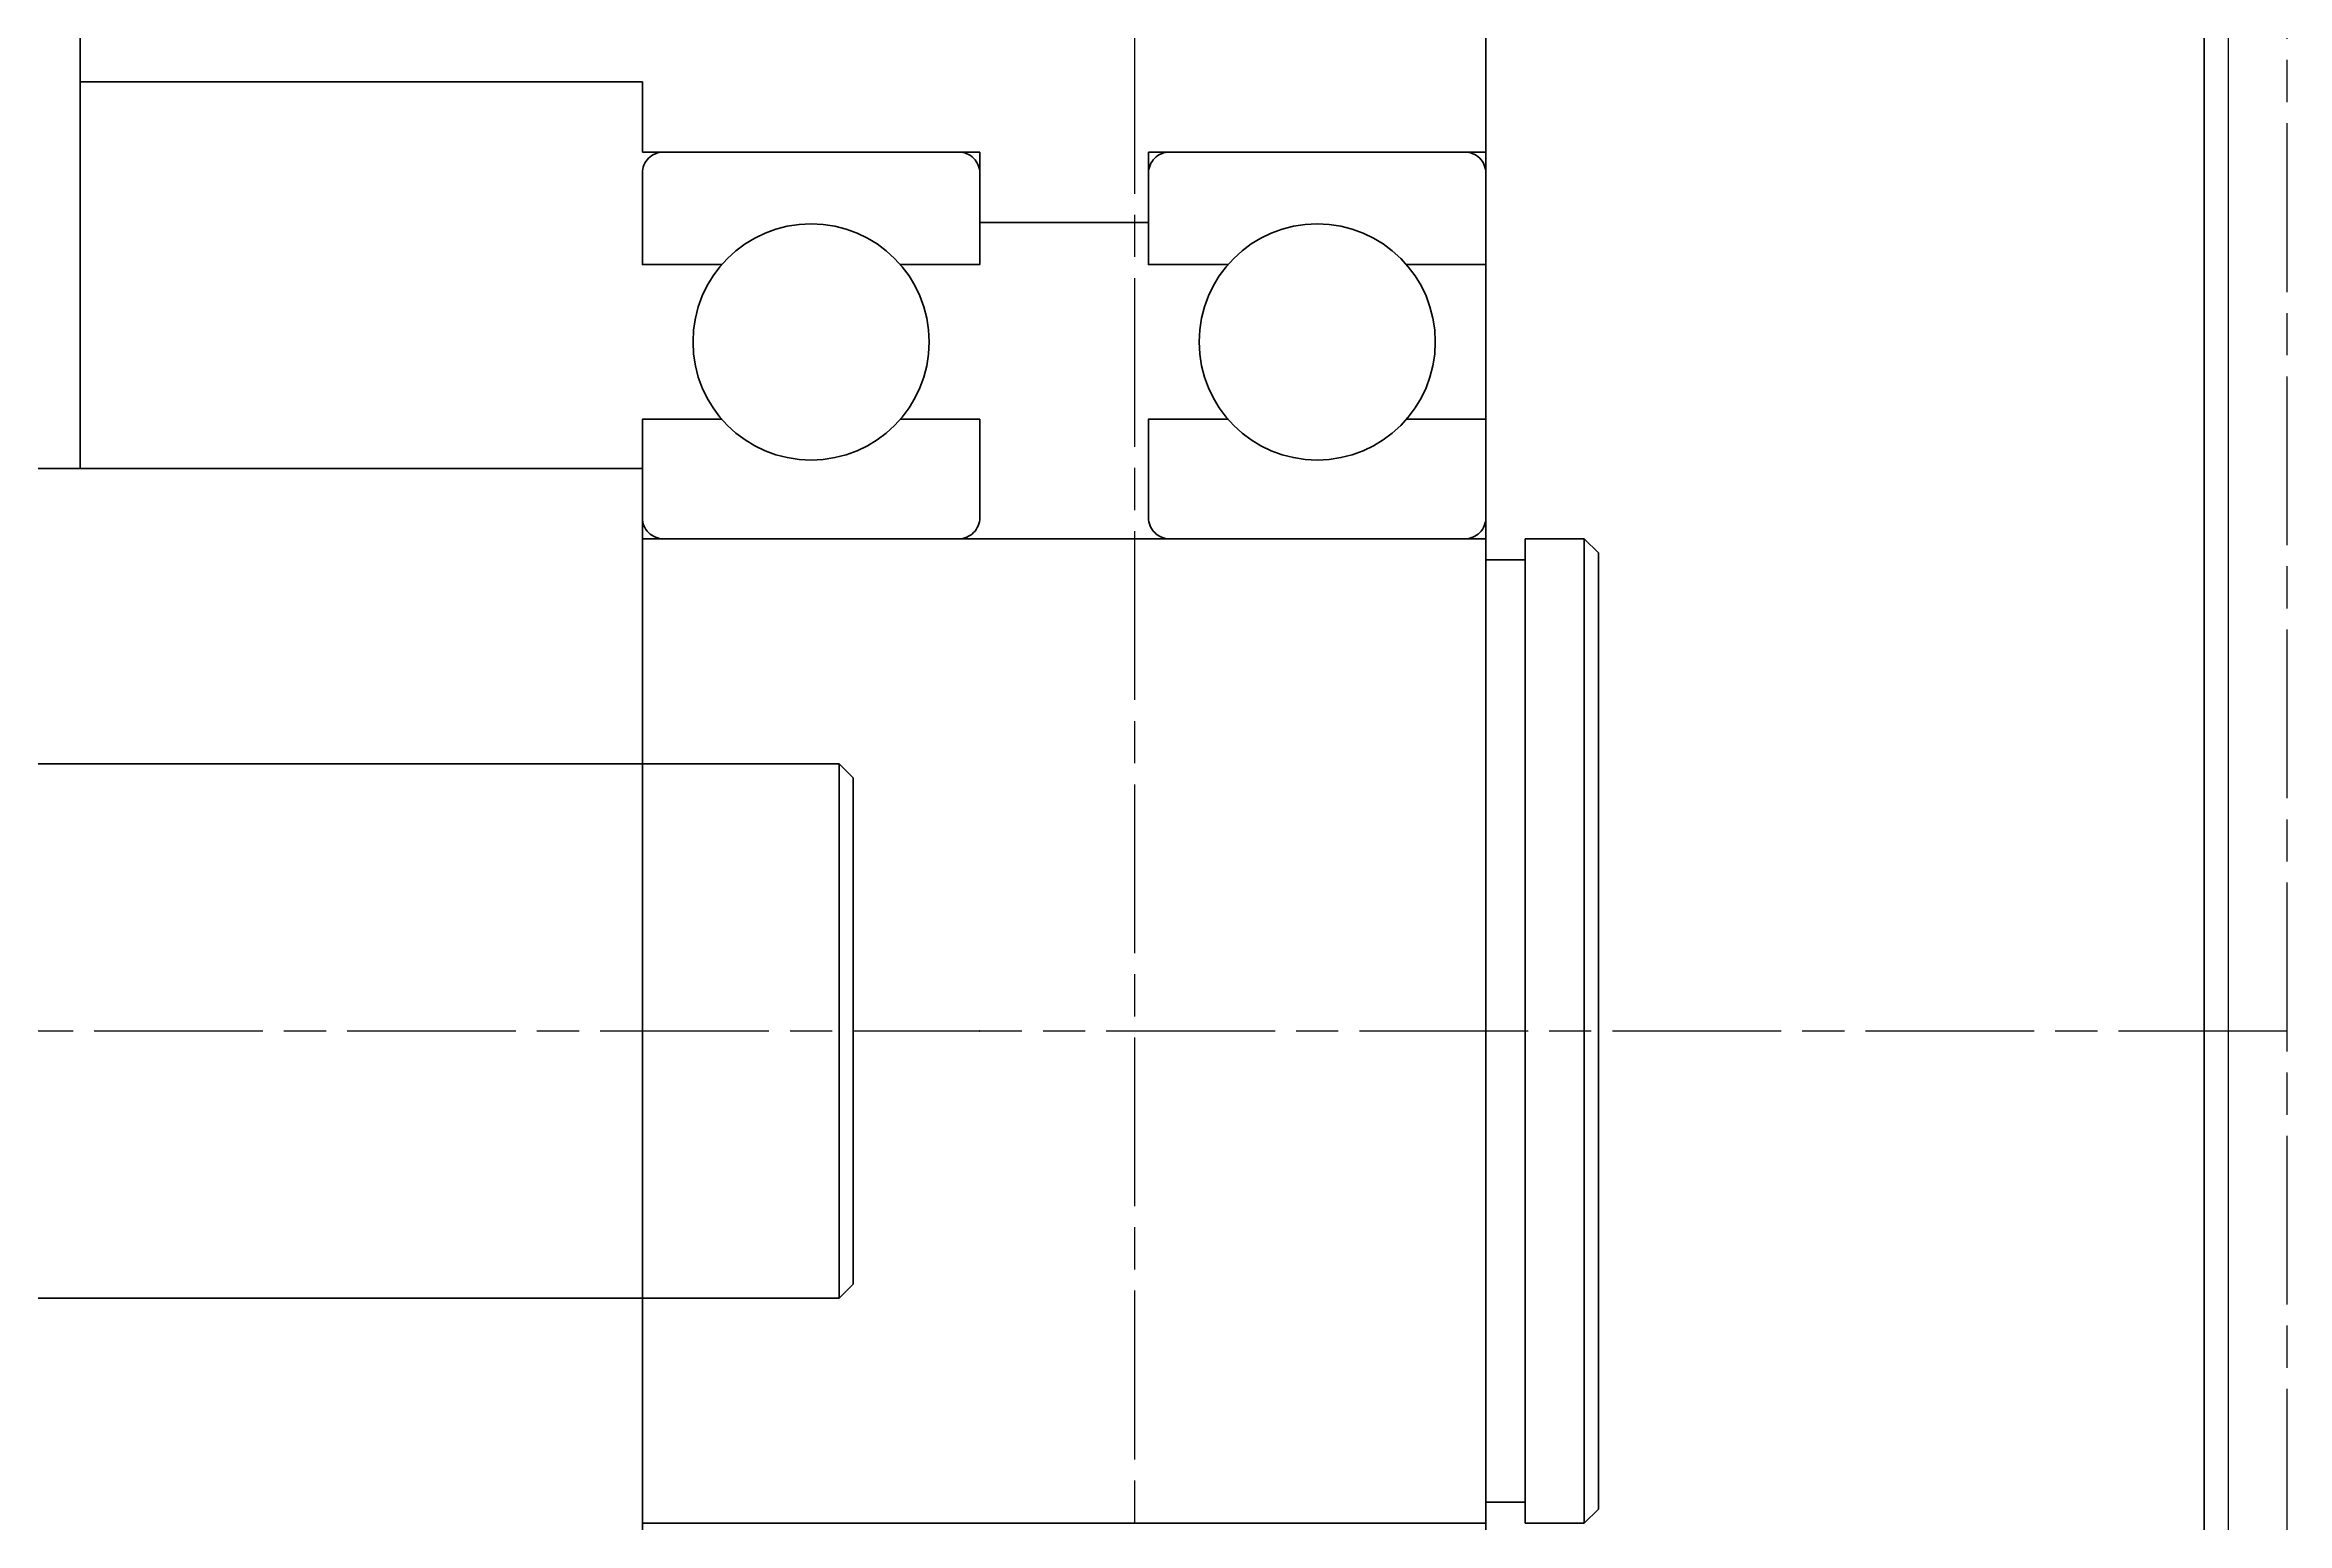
# Model space of a CAD drawing. Header units: millimetres. Extents: x -1263456 to 2767218, y -83310 to 50301.
# Drawn here: x 1102195.5 to 1102355, y -16416.1 to -16311 of the extents above; entities that cross this region are included whole.
import ezdxf

# ---------------------------------------------------------------- set-up
doc = ezdxf.new("R2010")
doc.units = ezdxf.units.MM
doc.linetypes.add('AM_ISO08W050', pattern=[18, 12, -1.5, 3, -1.5])
doc.layers.get('0').update_dxf_attribs({"color": 255, "lineweight": 50})
for name, color, linetype, lineweight in [('AM_0', 7, 'Continuous', 50), ('AM_7', 4, 'AM_ISO08W050', 25), ('AM_8', 1, 'Continuous', 25)]:
    doc.layers.add(name, color=color, linetype=linetype, lineweight=lineweight)
doc.styles.add('MECH-Q', font='ISOSMPLX.SHX')

# ---------------------------------------------------------------- blocks, each defined once
blk = doc.blocks.new('wew1333')
at = {"layer": 'AM_8'}
blk.add_line((350417.23, 123397.36, 0), (350417.23, 113062.5, -9.91), dxfattribs=at)
blk = doc.blocks.new('brg_stmp')
at = {"style": 'MECH-Q'}
blk.add_attdef('B-STMP', (0, 0), '', height=0.02, dxfattribs=at)
blk = doc.blocks.new('A$C46F70AF8')
at = {"layer": 'AM_0'}
for p, q in [((-5.9, -41.6), (-5.9, -558.4)), ((-157, -411.4), (-157, -291.4)), ((-57, -328.93), (-57, -573.87)), ((-117, -383.9), (-157, -383.9)), ((-117, -388.9), (-117, -383.9)), ((-93, -388.9), (-117, -388.9)), ((-93, -388.9), (-93, -393.9)), ((-81, -393.9), (-81, -388.9)), ((-81, -388.9), (-57, -388.9)), ((-93, -393.9), (-81, -393.9)), ((-117, -411.4), (-162, -411.4)), ((-117, -451.4), (-117, -411.4)), ((-117, -416.4), (-57, -416.4)), ((-54.2, -451.4), (-54.2, -416.4)), ((-54.2, -416.4), (-50, -416.4)), ((-50, -416.4), (-49, -417.4)), ((-50, -416.4), (-50, -451.4)), ((-49, -417.4), (-49, -451.4)), ((-57, -417.9), (-54.2, -417.9)), ((-103, -432.4), (-177, -432.4)), ((-102, -433.4), (-103, -432.4)), ((-103, -470.4), (-103, -432.4)), ((-102, -433.4), (-102, -469.4)), ((-117, -451.4), (-117, -491.4)), ((-54.2, -451.4), (-54.2, -486.4)), ((-50, -486.4), (-50, -451.4)), ((-49, -485.4), (-49, -451.4)), ((-177, -470.4), (-103, -470.4)), ((-103, -470.4), (-102, -469.4)), ((-117, -486.4), (-57, -486.4)), ((-57, -484.9), (-54.2, -484.9)), ((-54.2, -486.4), (-50, -486.4)), ((-50, -486.4), (-49, -485.4))]:
    blk.add_line(p, q, dxfattribs=at)
for points in [[(-111.35, -396.9), (-117, -396.9), (-117, -390.4, -0.414214), (-115.5, -388.9), (-94.5, -388.9, -0.414214), (-93, -390.4), (-93, -396.9), (-98.65, -396.9)], [(-75.35, -396.9), (-81, -396.9), (-81, -390.4, -0.414214), (-79.5, -388.9), (-58.5, -388.9, -0.414214), (-57, -390.4), (-57, -396.9), (-62.65, -396.9)], [(-111.35, -407.9), (-117, -407.9), (-117, -414.9, 0.414214), (-115.5, -416.4), (-94.5, -416.4, 0.414214), (-93, -414.9), (-93, -407.9), (-98.65, -407.9)], [(-75.35, -407.9), (-81, -407.9), (-81, -414.9, 0.414214), (-79.5, -416.4), (-58.5, -416.4, 0.414214), (-57, -414.9), (-57, -407.9), (-62.65, -407.9)]]:
    blk.add_lwpolyline(points, format="xyb", dxfattribs=at)
for centre in [(-105, -402.4), (-69, -402.4)]:
    blk.add_circle(centre, 8.4, dxfattribs=at)
for p in [(-93, -451.4), (-57, -451.4)]:
    blk.add_point(p, dxfattribs=at)
at = {"layer": 'AM_7'}
for p, q in [((0, -2990.85), (0, 0)), ((-82, -307.86), (-82, -591.62)), ((0, -451.4), (-810.63, -451.4))]:
    blk.add_line(p, q, dxfattribs=at)
at = {"layer": 'AM_0', "extrusion": (0, 0, -1)}
ref = blk.add_blockref('brg_stmp', (93, -451.4), dxfattribs=dict(at, zscale=-1))
ref.add_attrib('B-STMP', ' BS-6214    ', (-93, -451.4), dxfattribs={"layer": '0', "height": 0.02, "rotation": 180, "style": 'MECH-Q', "text_generation_flag": 4, "width": 1})
ref = blk.add_blockref('brg_stmp', (57, -451.4), dxfattribs=dict(at, zscale=-1))
ref.add_attrib('B-STMP', ' BS-6214    ', (-57, -451.4), dxfattribs={"layer": '0', "height": 0.02, "rotation": 180, "style": 'MECH-Q', "text_generation_flag": 4, "width": 1})

msp = doc.modelspace()

# ---------------------------------------------------------------- block references
at = {"layer": 'AM_0'}
for name, p in [('wew1333', (751933.6, -139327.08, 0)), ('A$C46F70AF8', (1102355.03, -15929.72, -0.01))]:
    msp.add_blockref(name, p, dxfattribs=at)

doc.saveas('drawing.dxf')
